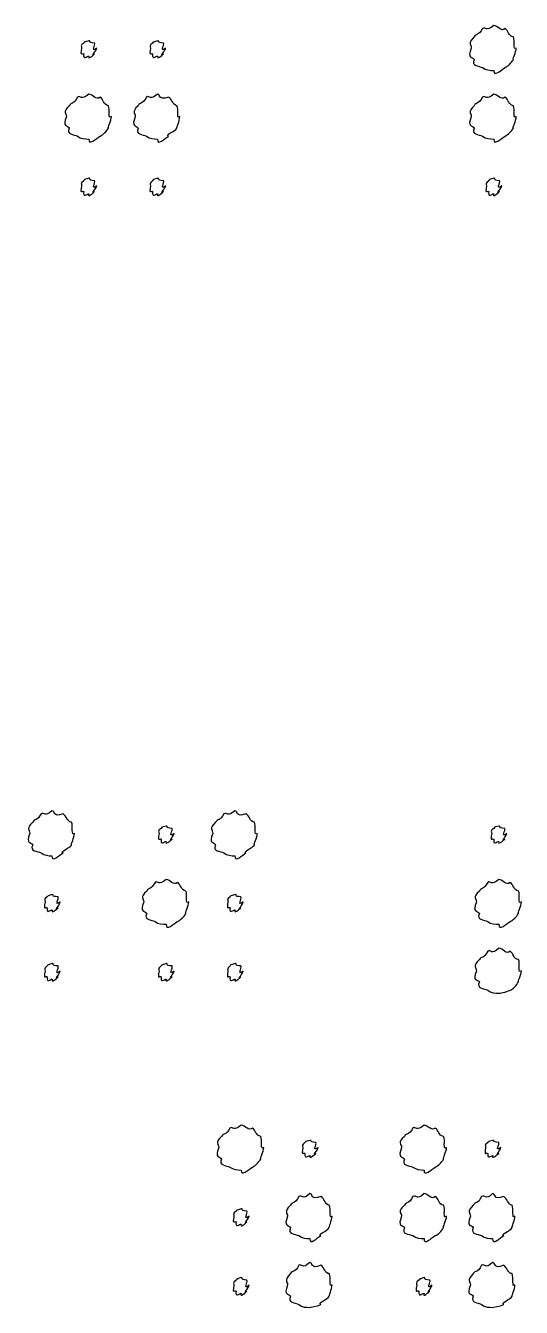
# Model space of a CAD drawing. Header units: millimetres. Extents: x -178 to -32, y 41 to 266.
# Drawn here: x -147.45 to -139.9, y 210.85 to 230.36 of the extents above; entities that cross this region are included whole.
import ezdxf

# ---------------------------------------------------------------- set-up
doc = ezdxf.new("R2010")
doc.units = ezdxf.units.MM
doc.layers.get('0').update_dxf_attribs({"linetype": 'CONTINUOUS'})

msp = doc.modelspace()

# ---------------------------------------------------------------- linework, layer by layer
at = {"color": 0}
for p, q in [((-140.324, 230.357), (-140.324, 230.357)), ((-146.485, 230.125), (-146.485, 230.125)), ((-145.438, 230.125), (-145.438, 230.125)), ((-146.485, 229.315), (-146.485, 229.315)), ((-145.443, 229.315), (-145.443, 229.315)), ((-140.324, 229.315), (-140.324, 229.315)), ((-146.485, 228.036), (-146.485, 228.036)), ((-145.438, 228.036), (-145.438, 228.036)), ((-140.324, 228.036), (-140.324, 228.036)), ((-147.047, 218.408), (-147.047, 218.408)), ((-144.265, 218.408), (-144.265, 218.408)), ((-145.307, 218.176), (-145.307, 218.176)), ((-140.245, 218.176), (-140.245, 218.176)), ((-145.307, 217.366), (-145.307, 217.366)), ((-140.245, 217.366), (-140.245, 217.366)), ((-147.042, 217.135), (-147.042, 217.135)), ((-144.26, 217.135), (-144.26, 217.135)), ((-140.245, 216.319), (-140.245, 216.319)), ((-147.042, 216.087), (-147.042, 216.087)), ((-145.307, 216.087), (-145.307, 216.087)), ((-144.26, 216.087), (-144.26, 216.087)), ((-144.167, 213.628), (-144.167, 213.628)), ((-141.385, 213.628), (-141.385, 213.628)), ((-143.12, 213.396), (-143.12, 213.396)), ((-140.337, 213.396), (-140.337, 213.396)), ((-143.125, 212.586), (-143.125, 212.586)), ((-141.385, 212.586), (-141.385, 212.586)), ((-140.343, 212.586), (-140.343, 212.586)), ((-144.167, 212.354), (-144.167, 212.354)), ((-143.125, 211.539), (-143.125, 211.539)), ((-140.343, 211.539), (-140.343, 211.539)), ((-144.167, 211.307), (-144.167, 211.307)), ((-141.385, 211.307), (-141.385, 211.307))]:
    msp.add_line(p, q, dxfattribs=at)
for points in [[(-140.324, 230.357), (-140.446, 230.255), (-140.439, 230.342), (-140.495, 230.313)], [(-140.153, 230.313), (-140.211, 230.255), (-140.264, 230.357), (-140.324, 230.357)], [(-146.485, 230.125), (-146.579, 230.101), (-146.54, 230.114), (-146.562, 230.092)], [(-146.397, 230.092), (-146.512, 230.101), (-146.448, 230.125), (-146.485, 230.125)], [(-145.438, 230.125), (-145.527, 230.101), (-145.493, 230.114), (-145.515, 230.092)], [(-145.349, 230.092), (-145.461, 230.101), (-145.401, 230.125), (-145.438, 230.125)], [(-140.621, 230.186), (-140.733, 230.087), (-140.666, 230.073), (-140.666, 230.015)], [(-140.495, 230.313), (-140.557, 230.197), (-140.591, 230.241), (-140.621, 230.186)], [(-140.026, 230.186), (-140.105, 230.197), (-140.1, 230.283), (-140.153, 230.313)], [(-139.982, 230.015), (-140.043, 229.968), (-139.996, 230.131), (-140.026, 230.186)], [(-146.562, 230.092), (-146.623, 230.057), (-146.595, 230.044), (-146.595, 230.015)], [(-146.595, 230.015), (-146.623, 229.873), (-146.584, 229.949), (-146.562, 229.927)], [(-146.364, 230.015), (-146.468, 229.939), (-146.375, 230.07), (-146.397, 230.092)], [(-146.397, 229.927), (-146.468, 229.873), (-146.364, 229.978), (-146.364, 230.015)], [(-145.515, 230.092), (-145.571, 230.057), (-145.548, 230.044), (-145.548, 230.015)], [(-145.548, 230.015), (-145.571, 229.873), (-145.537, 229.949), (-145.515, 229.927)], [(-145.317, 230.015), (-145.417, 229.939), (-145.328, 230.07), (-145.349, 230.092)], [(-145.349, 229.927), (-145.417, 229.873), (-145.317, 229.978), (-145.317, 230.015)], [(-140.666, 230.015), (-140.733, 229.847), (-140.65, 229.894), (-140.621, 229.839)], [(-140.026, 229.839), (-140.043, 229.847), (-139.982, 229.952), (-139.982, 230.015)], [(-146.562, 229.927), (-146.579, 229.829), (-146.514, 229.894), (-146.485, 229.894)], [(-146.485, 229.894), (-146.512, 229.829), (-146.419, 229.905), (-146.397, 229.927)], [(-145.515, 229.927), (-145.527, 229.829), (-145.467, 229.894), (-145.438, 229.894)], [(-145.438, 229.894), (-145.461, 229.829), (-145.372, 229.905), (-145.349, 229.927)], [(-140.621, 229.839), (-140.674, 229.741), (-140.55, 229.747), (-140.495, 229.718)], [(-140.153, 229.718), (-140.105, 229.741), (-140.059, 229.786), (-140.026, 229.839)], [(-140.495, 229.718), (-140.446, 229.682), (-140.382, 229.674), (-140.324, 229.674)], [(-140.324, 229.674), (-140.329, 229.564), (-140.208, 229.687), (-140.153, 229.718)], [(-146.656, 229.271), (-146.718, 229.15), (-146.752, 229.197), (-146.783, 229.139)], [(-146.485, 229.315), (-146.608, 229.208), (-146.601, 229.3), (-146.656, 229.271)], [(-146.314, 229.271), (-146.372, 229.208), (-146.426, 229.315), (-146.485, 229.315)], [(-146.187, 229.139), (-146.266, 229.15), (-146.262, 229.241), (-146.314, 229.271)], [(-145.609, 229.271), (-145.667, 229.15), (-145.705, 229.197), (-145.735, 229.139)], [(-145.443, 229.315), (-145.556, 229.208), (-145.554, 229.3), (-145.609, 229.271)], [(-145.272, 229.271), (-145.443, 229.208), (-145.384, 229.315), (-145.443, 229.315)], [(-145.145, 229.139), (-145.215, 229.15), (-145.217, 229.241), (-145.272, 229.271)], [(-140.495, 229.271), (-140.557, 229.15), (-140.591, 229.197), (-140.621, 229.139)], [(-140.324, 229.315), (-140.446, 229.208), (-140.439, 229.3), (-140.495, 229.271)], [(-140.153, 229.271), (-140.211, 229.208), (-140.264, 229.315), (-140.324, 229.315)], [(-140.026, 229.139), (-140.105, 229.15), (-140.1, 229.241), (-140.153, 229.271)], [(-146.783, 229.139), (-146.894, 229.035), (-146.827, 229.029), (-146.827, 228.974)], [(-146.827, 228.974), (-146.894, 228.8), (-146.812, 228.852), (-146.783, 228.797)], [(-146.143, 228.974), (-146.204, 228.918), (-146.157, 229.084), (-146.187, 229.139)], [(-146.187, 228.797), (-146.204, 228.8), (-146.143, 228.91), (-146.143, 228.974)], [(-145.735, 229.139), (-145.843, 229.035), (-145.779, 229.029), (-145.779, 228.974)], [(-145.779, 228.974), (-145.843, 228.8), (-145.764, 228.852), (-145.735, 228.797)], [(-145.101, 228.974), (-145.157, 228.918), (-145.115, 229.084), (-145.145, 229.139)], [(-145.145, 228.797), (-145.157, 228.8), (-145.101, 228.91), (-145.101, 228.974)], [(-140.621, 229.139), (-140.733, 229.035), (-140.666, 229.029), (-140.666, 228.974)], [(-140.666, 228.974), (-140.733, 228.8), (-140.65, 228.852), (-140.621, 228.797)], [(-139.982, 228.974), (-140.043, 228.918), (-139.996, 229.084), (-140.026, 229.139)], [(-140.026, 228.797), (-140.043, 228.8), (-139.982, 228.91), (-139.982, 228.974)], [(-146.783, 228.797), (-146.835, 228.694), (-146.711, 228.705), (-146.656, 228.676)], [(-146.314, 228.676), (-146.266, 228.694), (-146.22, 228.745), (-146.187, 228.797)], [(-145.735, 228.797), (-145.785, 228.694), (-145.664, 228.705), (-145.609, 228.676)], [(-145.272, 228.676), (-145.333, 228.694), (-145.174, 228.745), (-145.145, 228.797)], [(-140.621, 228.797), (-140.674, 228.694), (-140.55, 228.705), (-140.495, 228.676)], [(-140.153, 228.676), (-140.105, 228.694), (-140.059, 228.745), (-140.026, 228.797)], [(-146.656, 228.676), (-146.608, 228.635), (-146.543, 228.632), (-146.485, 228.632)], [(-146.485, 228.632), (-146.491, 228.517), (-146.369, 228.646), (-146.314, 228.676)], [(-145.609, 228.676), (-145.556, 228.635), (-145.498, 228.632), (-145.443, 228.632)], [(-145.443, 228.632), (-145.443, 228.517), (-145.328, 228.646), (-145.272, 228.676)], [(-140.495, 228.676), (-140.446, 228.635), (-140.382, 228.632), (-140.324, 228.632)], [(-140.324, 228.632), (-140.329, 228.517), (-140.208, 228.646), (-140.153, 228.676)], [(-146.562, 227.998), (-146.623, 227.955), (-146.595, 227.949), (-146.595, 227.921)], [(-146.485, 228.036), (-146.579, 228.003), (-146.54, 228.022), (-146.562, 227.998)], [(-146.397, 227.998), (-146.512, 228.003), (-146.448, 228.036), (-146.485, 228.036)], [(-146.364, 227.921), (-146.468, 227.838), (-146.375, 227.976), (-146.397, 227.998)], [(-145.515, 227.998), (-145.571, 227.955), (-145.548, 227.949), (-145.548, 227.921)], [(-145.438, 228.036), (-145.527, 228.003), (-145.493, 228.022), (-145.515, 227.998)], [(-145.349, 227.998), (-145.461, 228.003), (-145.401, 228.036), (-145.438, 228.036)], [(-145.317, 227.921), (-145.417, 227.838), (-145.328, 227.976), (-145.349, 227.998)], [(-140.401, 227.998), (-140.462, 227.955), (-140.434, 227.949), (-140.434, 227.921)], [(-140.324, 228.036), (-140.418, 228.003), (-140.379, 228.022), (-140.401, 227.998)], [(-140.236, 227.998), (-140.351, 228.003), (-140.287, 228.036), (-140.324, 228.036)], [(-140.203, 227.921), (-140.307, 227.838), (-140.214, 227.976), (-140.236, 227.998)], [(-146.595, 227.921), (-146.623, 227.774), (-146.584, 227.857), (-146.562, 227.832)], [(-146.562, 227.832), (-146.579, 227.728), (-146.514, 227.799), (-146.485, 227.799)], [(-146.485, 227.799), (-146.512, 227.728), (-146.419, 227.81), (-146.397, 227.832)], [(-146.397, 227.832), (-146.468, 227.774), (-146.364, 227.887), (-146.364, 227.921)], [(-145.548, 227.921), (-145.571, 227.774), (-145.537, 227.857), (-145.515, 227.832)], [(-145.515, 227.832), (-145.527, 227.728), (-145.467, 227.799), (-145.438, 227.799)], [(-145.438, 227.799), (-145.461, 227.728), (-145.372, 227.81), (-145.349, 227.832)], [(-145.349, 227.832), (-145.417, 227.774), (-145.317, 227.887), (-145.317, 227.921)], [(-140.434, 227.921), (-140.462, 227.774), (-140.423, 227.857), (-140.401, 227.832)], [(-140.401, 227.832), (-140.418, 227.728), (-140.353, 227.799), (-140.324, 227.799)], [(-140.324, 227.799), (-140.351, 227.728), (-140.258, 227.81), (-140.236, 227.832)], [(-140.236, 227.832), (-140.307, 227.774), (-140.203, 227.887), (-140.203, 227.921)], [(-147.339, 218.237), (-147.447, 218.138), (-147.384, 218.124), (-147.384, 218.066)], [(-147.213, 218.364), (-147.271, 218.248), (-147.309, 218.292), (-147.339, 218.237)], [(-147.047, 218.408), (-147.16, 218.306), (-147.157, 218.393), (-147.213, 218.364)], [(-146.877, 218.364), (-147.047, 218.306), (-146.988, 218.408), (-147.047, 218.408)], [(-146.75, 218.237), (-146.818, 218.248), (-146.821, 218.333), (-146.877, 218.364)], [(-146.705, 218.066), (-146.76, 218.019), (-146.719, 218.182), (-146.75, 218.237)], [(-144.557, 218.237), (-144.665, 218.138), (-144.601, 218.124), (-144.601, 218.066)], [(-144.43, 218.364), (-144.488, 218.248), (-144.527, 218.292), (-144.557, 218.237)], [(-144.265, 218.408), (-144.378, 218.306), (-144.375, 218.393), (-144.43, 218.364)], [(-144.094, 218.364), (-144.265, 218.306), (-144.206, 218.408), (-144.265, 218.408)], [(-143.967, 218.237), (-144.036, 218.248), (-144.039, 218.333), (-144.094, 218.364)], [(-143.923, 218.066), (-143.978, 218.019), (-143.937, 218.182), (-143.967, 218.237)], [(-147.384, 218.066), (-147.447, 217.898), (-147.368, 217.945), (-147.339, 217.89)], [(-146.75, 217.89), (-146.76, 217.898), (-146.705, 218.003), (-146.705, 218.066)], [(-145.384, 218.143), (-145.445, 218.108), (-145.417, 218.095), (-145.417, 218.066)], [(-145.417, 218.066), (-145.445, 217.924), (-145.406, 218), (-145.384, 217.978)], [(-145.307, 218.176), (-145.401, 218.152), (-145.362, 218.166), (-145.384, 218.143)], [(-145.219, 218.143), (-145.334, 218.152), (-145.27, 218.176), (-145.307, 218.176)], [(-145.186, 218.066), (-145.29, 217.991), (-145.197, 218.121), (-145.219, 218.143)], [(-145.219, 217.978), (-145.29, 217.924), (-145.186, 218.029), (-145.186, 218.066)], [(-144.601, 218.066), (-144.665, 217.898), (-144.586, 217.945), (-144.557, 217.89)], [(-143.967, 217.89), (-143.978, 217.898), (-143.923, 218.003), (-143.923, 218.066)], [(-140.322, 218.143), (-140.383, 218.108), (-140.355, 218.095), (-140.355, 218.066)], [(-140.355, 218.066), (-140.383, 217.924), (-140.345, 218), (-140.322, 217.978)], [(-140.245, 218.176), (-140.339, 218.152), (-140.3, 218.166), (-140.322, 218.143)], [(-140.157, 218.143), (-140.273, 218.152), (-140.208, 218.176), (-140.245, 218.176)], [(-140.124, 218.066), (-140.229, 217.991), (-140.135, 218.121), (-140.157, 218.143)], [(-140.157, 217.978), (-140.229, 217.924), (-140.124, 218.029), (-140.124, 218.066)], [(-147.339, 217.89), (-147.389, 217.792), (-147.268, 217.798), (-147.213, 217.769)], [(-146.877, 217.769), (-146.937, 217.792), (-146.778, 217.837), (-146.75, 217.89)], [(-145.384, 217.978), (-145.401, 217.88), (-145.336, 217.945), (-145.307, 217.945)], [(-145.307, 217.945), (-145.334, 217.88), (-145.241, 217.956), (-145.219, 217.978)], [(-144.557, 217.89), (-144.607, 217.792), (-144.485, 217.798), (-144.43, 217.769)], [(-144.094, 217.769), (-144.155, 217.792), (-143.996, 217.837), (-143.967, 217.89)], [(-140.322, 217.978), (-140.339, 217.88), (-140.274, 217.945), (-140.245, 217.945)], [(-140.245, 217.945), (-140.273, 217.88), (-140.179, 217.956), (-140.157, 217.978)], [(-147.213, 217.769), (-147.16, 217.733), (-147.102, 217.725), (-147.047, 217.725)], [(-147.047, 217.725), (-147.047, 217.616), (-146.932, 217.738), (-146.877, 217.769)], [(-144.43, 217.769), (-144.378, 217.733), (-144.32, 217.725), (-144.265, 217.725)], [(-144.265, 217.725), (-144.265, 217.616), (-144.149, 217.738), (-144.094, 217.769)], [(-145.478, 217.322), (-145.54, 217.201), (-145.574, 217.248), (-145.604, 217.19)], [(-145.307, 217.366), (-145.429, 217.259), (-145.422, 217.351), (-145.478, 217.322)], [(-145.136, 217.322), (-145.194, 217.259), (-145.247, 217.366), (-145.307, 217.366)], [(-145.009, 217.19), (-145.088, 217.201), (-145.083, 217.292), (-145.136, 217.322)], [(-140.416, 217.322), (-140.478, 217.201), (-140.512, 217.248), (-140.543, 217.19)], [(-140.245, 217.366), (-140.368, 217.259), (-140.361, 217.351), (-140.416, 217.322)], [(-140.074, 217.322), (-140.132, 217.259), (-140.186, 217.366), (-140.245, 217.366)], [(-139.948, 217.19), (-140.026, 217.201), (-140.022, 217.292), (-140.074, 217.322)], [(-147.119, 217.102), (-147.175, 217.06), (-147.152, 217.054), (-147.152, 217.025)], [(-147.042, 217.135), (-147.131, 217.104), (-147.097, 217.124), (-147.119, 217.102)], [(-146.953, 217.102), (-147.065, 217.104), (-147.005, 217.135), (-147.042, 217.135)], [(-146.921, 217.025), (-147.021, 216.943), (-146.932, 217.08), (-146.953, 217.102)], [(-145.604, 217.19), (-145.716, 217.086), (-145.649, 217.08), (-145.649, 217.025)], [(-144.965, 217.025), (-145.026, 216.969), (-144.979, 217.135), (-145.009, 217.19)], [(-144.337, 217.102), (-144.393, 217.06), (-144.37, 217.054), (-144.37, 217.025)], [(-144.26, 217.135), (-144.349, 217.104), (-144.315, 217.124), (-144.337, 217.102)], [(-144.171, 217.102), (-144.283, 217.104), (-144.222, 217.135), (-144.26, 217.135)], [(-144.138, 217.025), (-144.239, 216.943), (-144.149, 217.08), (-144.171, 217.102)], [(-140.543, 217.19), (-140.655, 217.086), (-140.587, 217.08), (-140.587, 217.025)], [(-139.904, 217.025), (-139.964, 216.969), (-139.917, 217.135), (-139.948, 217.19)], [(-147.152, 217.025), (-147.175, 216.877), (-147.141, 216.958), (-147.119, 216.936)], [(-147.119, 216.936), (-147.131, 216.833), (-147.071, 216.903), (-147.042, 216.903)], [(-147.042, 216.903), (-147.065, 216.833), (-146.976, 216.914), (-146.953, 216.936)], [(-146.953, 216.936), (-147.021, 216.877), (-146.921, 216.987), (-146.921, 217.025)], [(-145.649, 217.025), (-145.716, 216.851), (-145.633, 216.903), (-145.604, 216.848)], [(-145.009, 216.848), (-145.026, 216.851), (-144.965, 216.961), (-144.965, 217.025)], [(-144.37, 217.025), (-144.393, 216.877), (-144.359, 216.958), (-144.337, 216.936)], [(-144.337, 216.936), (-144.349, 216.833), (-144.289, 216.903), (-144.26, 216.903)], [(-144.26, 216.903), (-144.283, 216.833), (-144.193, 216.914), (-144.171, 216.936)], [(-144.171, 216.936), (-144.239, 216.877), (-144.138, 216.987), (-144.138, 217.025)], [(-140.587, 217.025), (-140.655, 216.851), (-140.572, 216.903), (-140.543, 216.848)], [(-139.948, 216.848), (-139.964, 216.851), (-139.904, 216.961), (-139.904, 217.025)], [(-145.604, 216.848), (-145.657, 216.745), (-145.533, 216.756), (-145.478, 216.727)], [(-145.478, 216.727), (-145.429, 216.686), (-145.365, 216.683), (-145.307, 216.683)], [(-145.307, 216.683), (-145.312, 216.569), (-145.191, 216.697), (-145.136, 216.727)], [(-145.136, 216.727), (-145.088, 216.745), (-145.042, 216.796), (-145.009, 216.848)], [(-140.543, 216.848), (-140.595, 216.745), (-140.471, 216.756), (-140.416, 216.727)], [(-140.416, 216.727), (-140.368, 216.686), (-140.303, 216.683), (-140.245, 216.683)], [(-140.245, 216.683), (-140.251, 216.569), (-140.13, 216.697), (-140.074, 216.727)], [(-140.074, 216.727), (-140.026, 216.745), (-139.981, 216.796), (-139.948, 216.848)], [(-140.245, 216.319), (-140.368, 216.209), (-140.361, 216.304), (-140.416, 216.275)], [(-140.074, 216.275), (-140.132, 216.209), (-140.186, 216.319), (-140.245, 216.319)], [(-147.042, 216.087), (-147.131, 216.055), (-147.097, 216.074), (-147.119, 216.049)], [(-146.953, 216.049), (-147.065, 216.055), (-147.005, 216.087), (-147.042, 216.087)], [(-145.307, 216.087), (-145.401, 216.055), (-145.362, 216.074), (-145.384, 216.049)], [(-145.219, 216.049), (-145.334, 216.055), (-145.27, 216.087), (-145.307, 216.087)], [(-144.26, 216.087), (-144.349, 216.055), (-144.315, 216.074), (-144.337, 216.049)], [(-144.171, 216.049), (-144.283, 216.055), (-144.222, 216.087), (-144.26, 216.087)], [(-140.543, 216.148), (-140.655, 216.039), (-140.587, 216.035), (-140.587, 215.977)], [(-140.416, 216.275), (-140.478, 216.149), (-140.512, 216.203), (-140.543, 216.148)], [(-139.948, 216.148), (-140.026, 216.149), (-140.022, 216.245), (-140.074, 216.275)], [(-139.904, 215.977), (-139.964, 215.922), (-139.917, 216.093), (-139.948, 216.148)], [(-147.119, 216.049), (-147.175, 216.006), (-147.152, 216.001), (-147.152, 215.972)], [(-147.152, 215.972), (-147.175, 215.826), (-147.141, 215.908), (-147.119, 215.883)], [(-146.921, 215.972), (-147.021, 215.889), (-146.932, 216.027), (-146.953, 216.049)], [(-146.953, 215.883), (-147.021, 215.826), (-146.921, 215.938), (-146.921, 215.972)], [(-145.384, 216.049), (-145.445, 216.006), (-145.417, 216.001), (-145.417, 215.972)], [(-145.417, 215.972), (-145.445, 215.826), (-145.406, 215.908), (-145.384, 215.883)], [(-145.186, 215.972), (-145.29, 215.889), (-145.197, 216.027), (-145.219, 216.049)], [(-145.219, 215.883), (-145.29, 215.826), (-145.186, 215.938), (-145.186, 215.972)], [(-144.337, 216.049), (-144.393, 216.006), (-144.37, 216.001), (-144.37, 215.972)], [(-144.37, 215.972), (-144.393, 215.826), (-144.359, 215.908), (-144.337, 215.883)], [(-144.138, 215.972), (-144.239, 215.889), (-144.149, 216.027), (-144.171, 216.049)], [(-144.171, 215.883), (-144.239, 215.826), (-144.138, 215.938), (-144.138, 215.972)], [(-140.587, 215.977), (-140.655, 215.801), (-140.572, 215.857), (-140.543, 215.806)], [(-139.948, 215.806), (-139.964, 215.801), (-139.904, 215.914), (-139.904, 215.977)], [(-147.119, 215.883), (-147.131, 215.779), (-147.071, 215.85), (-147.042, 215.85)], [(-147.042, 215.85), (-147.065, 215.779), (-146.976, 215.862), (-146.953, 215.883)], [(-145.384, 215.883), (-145.401, 215.779), (-145.336, 215.85), (-145.307, 215.85)], [(-145.307, 215.85), (-145.334, 215.779), (-145.241, 215.862), (-145.219, 215.883)], [(-144.337, 215.883), (-144.349, 215.779), (-144.289, 215.85), (-144.26, 215.85)], [(-144.26, 215.85), (-144.283, 215.779), (-144.193, 215.862), (-144.171, 215.883)], [(-140.543, 215.806), (-140.595, 215.698), (-140.471, 215.713), (-140.416, 215.68)], [(-140.074, 215.68), (-140.026, 215.698), (-139.981, 215.754), (-139.948, 215.806)], [(-140.416, 215.68), (-140.368, 215.635), (-140.303, 215.635), (-140.245, 215.635)], [(-140.245, 215.635), (-140.251, 215.635), (-140.13, 215.649), (-140.074, 215.68)], [(-144.338, 213.584), (-144.4, 213.468), (-144.435, 213.512), (-144.465, 213.457)], [(-144.167, 213.628), (-144.29, 213.526), (-144.283, 213.613), (-144.338, 213.584)], [(-143.996, 213.584), (-144.054, 213.526), (-144.108, 213.628), (-144.167, 213.628)], [(-143.869, 213.457), (-143.948, 213.468), (-143.944, 213.553), (-143.996, 213.584)], [(-141.556, 213.584), (-141.618, 213.468), (-141.652, 213.512), (-141.683, 213.457)], [(-141.385, 213.628), (-141.508, 213.526), (-141.501, 213.613), (-141.556, 213.584)], [(-141.214, 213.584), (-141.272, 213.526), (-141.326, 213.628), (-141.385, 213.628)], [(-141.087, 213.457), (-141.166, 213.468), (-141.162, 213.553), (-141.214, 213.584)], [(-144.465, 213.457), (-144.576, 213.358), (-144.509, 213.344), (-144.509, 213.286)], [(-143.825, 213.286), (-143.886, 213.239), (-143.839, 213.402), (-143.869, 213.457)], [(-143.197, 213.363), (-143.254, 213.327), (-143.23, 213.315), (-143.23, 213.286)], [(-143.12, 213.396), (-143.209, 213.371), (-143.175, 213.385), (-143.197, 213.363)], [(-143.032, 213.363), (-143.143, 213.371), (-143.083, 213.396), (-143.12, 213.396)], [(-142.998, 213.286), (-143.099, 213.21), (-143.01, 213.341), (-143.032, 213.363)], [(-141.683, 213.457), (-141.794, 213.358), (-141.727, 213.344), (-141.727, 213.286)], [(-141.043, 213.286), (-141.104, 213.239), (-141.057, 213.402), (-141.087, 213.457)], [(-140.415, 213.363), (-140.471, 213.327), (-140.448, 213.315), (-140.448, 213.286)], [(-140.337, 213.396), (-140.427, 213.371), (-140.393, 213.385), (-140.415, 213.363)], [(-140.249, 213.363), (-140.361, 213.371), (-140.3, 213.396), (-140.337, 213.396)], [(-140.216, 213.286), (-140.317, 213.21), (-140.227, 213.341), (-140.249, 213.363)], [(-144.509, 213.286), (-144.576, 213.118), (-144.494, 213.165), (-144.465, 213.11)], [(-143.869, 213.11), (-143.886, 213.118), (-143.825, 213.222), (-143.825, 213.286)], [(-143.23, 213.286), (-143.254, 213.144), (-143.219, 213.22), (-143.197, 213.198)], [(-143.197, 213.198), (-143.209, 213.1), (-143.149, 213.165), (-143.12, 213.165)], [(-143.12, 213.165), (-143.143, 213.1), (-143.054, 213.175), (-143.032, 213.198)], [(-143.032, 213.198), (-143.099, 213.144), (-142.998, 213.249), (-142.998, 213.286)], [(-141.727, 213.286), (-141.794, 213.118), (-141.712, 213.165), (-141.683, 213.11)], [(-141.087, 213.11), (-141.104, 213.118), (-141.043, 213.222), (-141.043, 213.286)], [(-140.448, 213.286), (-140.471, 213.144), (-140.437, 213.22), (-140.415, 213.198)], [(-140.415, 213.198), (-140.427, 213.1), (-140.366, 213.165), (-140.337, 213.165)], [(-140.337, 213.165), (-140.361, 213.1), (-140.271, 213.175), (-140.249, 213.198)], [(-140.249, 213.198), (-140.317, 213.144), (-140.216, 213.249), (-140.216, 213.286)], [(-144.465, 213.11), (-144.517, 213.012), (-144.393, 213.017), (-144.338, 212.988)], [(-144.338, 212.988), (-144.29, 212.953), (-144.225, 212.944), (-144.167, 212.944)], [(-144.167, 212.944), (-144.173, 212.835), (-144.052, 212.958), (-143.996, 212.988)], [(-143.996, 212.988), (-143.948, 213.012), (-143.903, 213.057), (-143.869, 213.11)], [(-141.683, 213.11), (-141.735, 213.012), (-141.611, 213.017), (-141.556, 212.988)], [(-141.556, 212.988), (-141.508, 212.953), (-141.443, 212.944), (-141.385, 212.944)], [(-141.385, 212.944), (-141.391, 212.835), (-141.269, 212.958), (-141.214, 212.988)], [(-141.214, 212.988), (-141.166, 213.012), (-141.12, 213.057), (-141.087, 213.11)], [(-143.125, 212.586), (-143.238, 212.478), (-143.236, 212.571), (-143.291, 212.542)], [(-142.954, 212.542), (-143.125, 212.478), (-143.066, 212.586), (-143.125, 212.586)], [(-141.385, 212.586), (-141.508, 212.478), (-141.501, 212.571), (-141.556, 212.542)], [(-141.214, 212.542), (-141.272, 212.478), (-141.326, 212.586), (-141.385, 212.586)], [(-140.343, 212.586), (-140.456, 212.478), (-140.453, 212.571), (-140.509, 212.542)], [(-140.172, 212.542), (-140.343, 212.478), (-140.284, 212.586), (-140.343, 212.586)], [(-143.418, 212.409), (-143.525, 212.306), (-143.462, 212.299), (-143.462, 212.244)], [(-143.291, 212.542), (-143.349, 212.421), (-143.387, 212.467), (-143.418, 212.409)], [(-142.828, 212.409), (-142.897, 212.421), (-142.899, 212.512), (-142.954, 212.542)], [(-142.784, 212.244), (-142.839, 212.189), (-142.797, 212.354), (-142.828, 212.409)], [(-141.683, 212.409), (-141.794, 212.306), (-141.727, 212.299), (-141.727, 212.244)], [(-141.556, 212.542), (-141.618, 212.421), (-141.652, 212.467), (-141.683, 212.409)], [(-141.087, 212.409), (-141.166, 212.421), (-141.162, 212.512), (-141.214, 212.542)], [(-141.043, 212.244), (-141.104, 212.189), (-141.057, 212.354), (-141.087, 212.409)], [(-140.635, 212.409), (-140.743, 212.306), (-140.679, 212.299), (-140.679, 212.244)], [(-140.509, 212.542), (-140.566, 212.421), (-140.605, 212.467), (-140.635, 212.409)], [(-140.045, 212.409), (-140.115, 212.421), (-140.117, 212.512), (-140.172, 212.542)], [(-140.001, 212.244), (-140.056, 212.189), (-140.015, 212.354), (-140.045, 212.409)], [(-144.244, 212.321), (-144.305, 212.28), (-144.277, 212.273), (-144.277, 212.244)], [(-144.277, 212.244), (-144.305, 212.097), (-144.266, 212.178), (-144.244, 212.156)], [(-144.167, 212.354), (-144.261, 212.324), (-144.222, 212.343), (-144.244, 212.321)], [(-144.079, 212.321), (-144.195, 212.324), (-144.13, 212.354), (-144.167, 212.354)], [(-144.046, 212.244), (-144.151, 212.163), (-144.057, 212.299), (-144.079, 212.321)], [(-144.079, 212.156), (-144.151, 212.097), (-144.046, 212.207), (-144.046, 212.244)], [(-143.462, 212.244), (-143.525, 212.071), (-143.446, 212.123), (-143.418, 212.068)], [(-142.828, 212.068), (-142.839, 212.071), (-142.784, 212.181), (-142.784, 212.244)], [(-141.727, 212.244), (-141.794, 212.071), (-141.712, 212.123), (-141.683, 212.068)], [(-141.087, 212.068), (-141.104, 212.071), (-141.043, 212.181), (-141.043, 212.244)], [(-140.679, 212.244), (-140.743, 212.071), (-140.664, 212.123), (-140.635, 212.068)], [(-140.045, 212.068), (-140.056, 212.071), (-140.001, 212.181), (-140.001, 212.244)], [(-144.244, 212.156), (-144.261, 212.053), (-144.196, 212.123), (-144.167, 212.123)], [(-144.167, 212.123), (-144.195, 212.053), (-144.101, 212.134), (-144.079, 212.156)], [(-143.418, 212.068), (-143.467, 211.964), (-143.346, 211.975), (-143.291, 211.946)], [(-142.954, 211.946), (-143.015, 211.964), (-142.857, 212.015), (-142.828, 212.068)], [(-141.683, 212.068), (-141.735, 211.964), (-141.611, 211.975), (-141.556, 211.946)], [(-141.214, 211.946), (-141.166, 211.964), (-141.12, 212.015), (-141.087, 212.068)], [(-140.635, 212.068), (-140.685, 211.964), (-140.564, 211.975), (-140.509, 211.946)], [(-140.172, 211.946), (-140.233, 211.964), (-140.074, 212.015), (-140.045, 212.068)], [(-143.291, 211.946), (-143.238, 211.905), (-143.181, 211.902), (-143.125, 211.902)], [(-143.125, 211.902), (-143.125, 211.788), (-143.01, 211.916), (-142.954, 211.946)], [(-141.556, 211.946), (-141.508, 211.905), (-141.443, 211.902), (-141.385, 211.902)], [(-141.385, 211.902), (-141.391, 211.788), (-141.269, 211.916), (-141.214, 211.946)], [(-140.509, 211.946), (-140.456, 211.905), (-140.398, 211.902), (-140.343, 211.902)], [(-140.343, 211.902), (-140.343, 211.788), (-140.227, 211.916), (-140.172, 211.946)], [(-143.291, 211.495), (-143.349, 211.369), (-143.387, 211.423), (-143.418, 211.368)], [(-143.125, 211.539), (-143.238, 211.428), (-143.236, 211.523), (-143.291, 211.495)], [(-142.954, 211.495), (-143.125, 211.428), (-143.066, 211.539), (-143.125, 211.539)], [(-142.828, 211.368), (-142.897, 211.369), (-142.899, 211.464), (-142.954, 211.495)], [(-140.509, 211.495), (-140.566, 211.369), (-140.605, 211.423), (-140.635, 211.368)], [(-140.343, 211.539), (-140.456, 211.428), (-140.453, 211.523), (-140.509, 211.495)], [(-140.172, 211.495), (-140.343, 211.428), (-140.284, 211.539), (-140.343, 211.539)], [(-140.045, 211.368), (-140.115, 211.369), (-140.117, 211.464), (-140.172, 211.495)], [(-144.244, 211.268), (-144.305, 211.226), (-144.277, 211.22), (-144.277, 211.191)], [(-144.167, 211.307), (-144.261, 211.274), (-144.222, 211.293), (-144.244, 211.268)], [(-144.079, 211.268), (-144.195, 211.274), (-144.13, 211.307), (-144.167, 211.307)], [(-144.046, 211.191), (-144.151, 211.109), (-144.057, 211.247), (-144.079, 211.268)], [(-143.418, 211.368), (-143.525, 211.259), (-143.462, 211.255), (-143.462, 211.197)], [(-142.784, 211.197), (-142.839, 211.142), (-142.797, 211.312), (-142.828, 211.368)], [(-141.462, 211.268), (-141.523, 211.226), (-141.495, 211.22), (-141.495, 211.191)], [(-141.385, 211.307), (-141.479, 211.274), (-141.44, 211.293), (-141.462, 211.268)], [(-141.297, 211.268), (-141.412, 211.274), (-141.348, 211.307), (-141.385, 211.307)], [(-141.264, 211.191), (-141.368, 211.109), (-141.275, 211.247), (-141.297, 211.268)], [(-140.635, 211.368), (-140.743, 211.259), (-140.679, 211.255), (-140.679, 211.197)], [(-140.001, 211.197), (-140.056, 211.142), (-140.015, 211.312), (-140.045, 211.368)], [(-144.277, 211.191), (-144.305, 211.045), (-144.266, 211.128), (-144.244, 211.103)], [(-144.244, 211.103), (-144.261, 210.998), (-144.196, 211.07), (-144.167, 211.07)], [(-144.167, 211.07), (-144.195, 210.998), (-144.101, 211.081), (-144.079, 211.103)], [(-144.079, 211.103), (-144.151, 211.045), (-144.046, 211.158), (-144.046, 211.191)], [(-143.462, 211.197), (-143.525, 211.02), (-143.446, 211.077), (-143.418, 211.026)], [(-143.418, 211.026), (-143.467, 210.917), (-143.346, 210.932), (-143.291, 210.899)], [(-142.954, 210.899), (-143.015, 210.917), (-142.857, 210.973), (-142.828, 211.026)], [(-142.828, 211.026), (-142.839, 211.02), (-142.784, 211.133), (-142.784, 211.197)], [(-141.495, 211.191), (-141.523, 211.045), (-141.484, 211.128), (-141.462, 211.103)], [(-141.462, 211.103), (-141.479, 210.998), (-141.414, 211.07), (-141.385, 211.07)], [(-141.385, 211.07), (-141.412, 210.998), (-141.319, 211.081), (-141.297, 211.103)], [(-141.297, 211.103), (-141.368, 211.045), (-141.264, 211.158), (-141.264, 211.191)], [(-140.679, 211.197), (-140.743, 211.02), (-140.664, 211.077), (-140.635, 211.026)], [(-140.635, 211.026), (-140.685, 210.917), (-140.564, 210.932), (-140.509, 210.899)], [(-140.172, 210.899), (-140.233, 210.917), (-140.074, 210.973), (-140.045, 211.026)], [(-140.045, 211.026), (-140.056, 211.02), (-140.001, 211.133), (-140.001, 211.197)], [(-143.291, 210.899), (-143.238, 210.855), (-143.181, 210.855), (-143.125, 210.855)], [(-143.125, 210.855), (-143.125, 210.855), (-143.01, 210.869), (-142.954, 210.899)], [(-140.509, 210.899), (-140.456, 210.855), (-140.398, 210.855), (-140.343, 210.855)], [(-140.343, 210.855), (-140.343, 210.855), (-140.227, 210.869), (-140.172, 210.899)]]:
    msp.add_open_spline(points, degree=3, dxfattribs=at)

doc.saveas('drawing.dxf')
